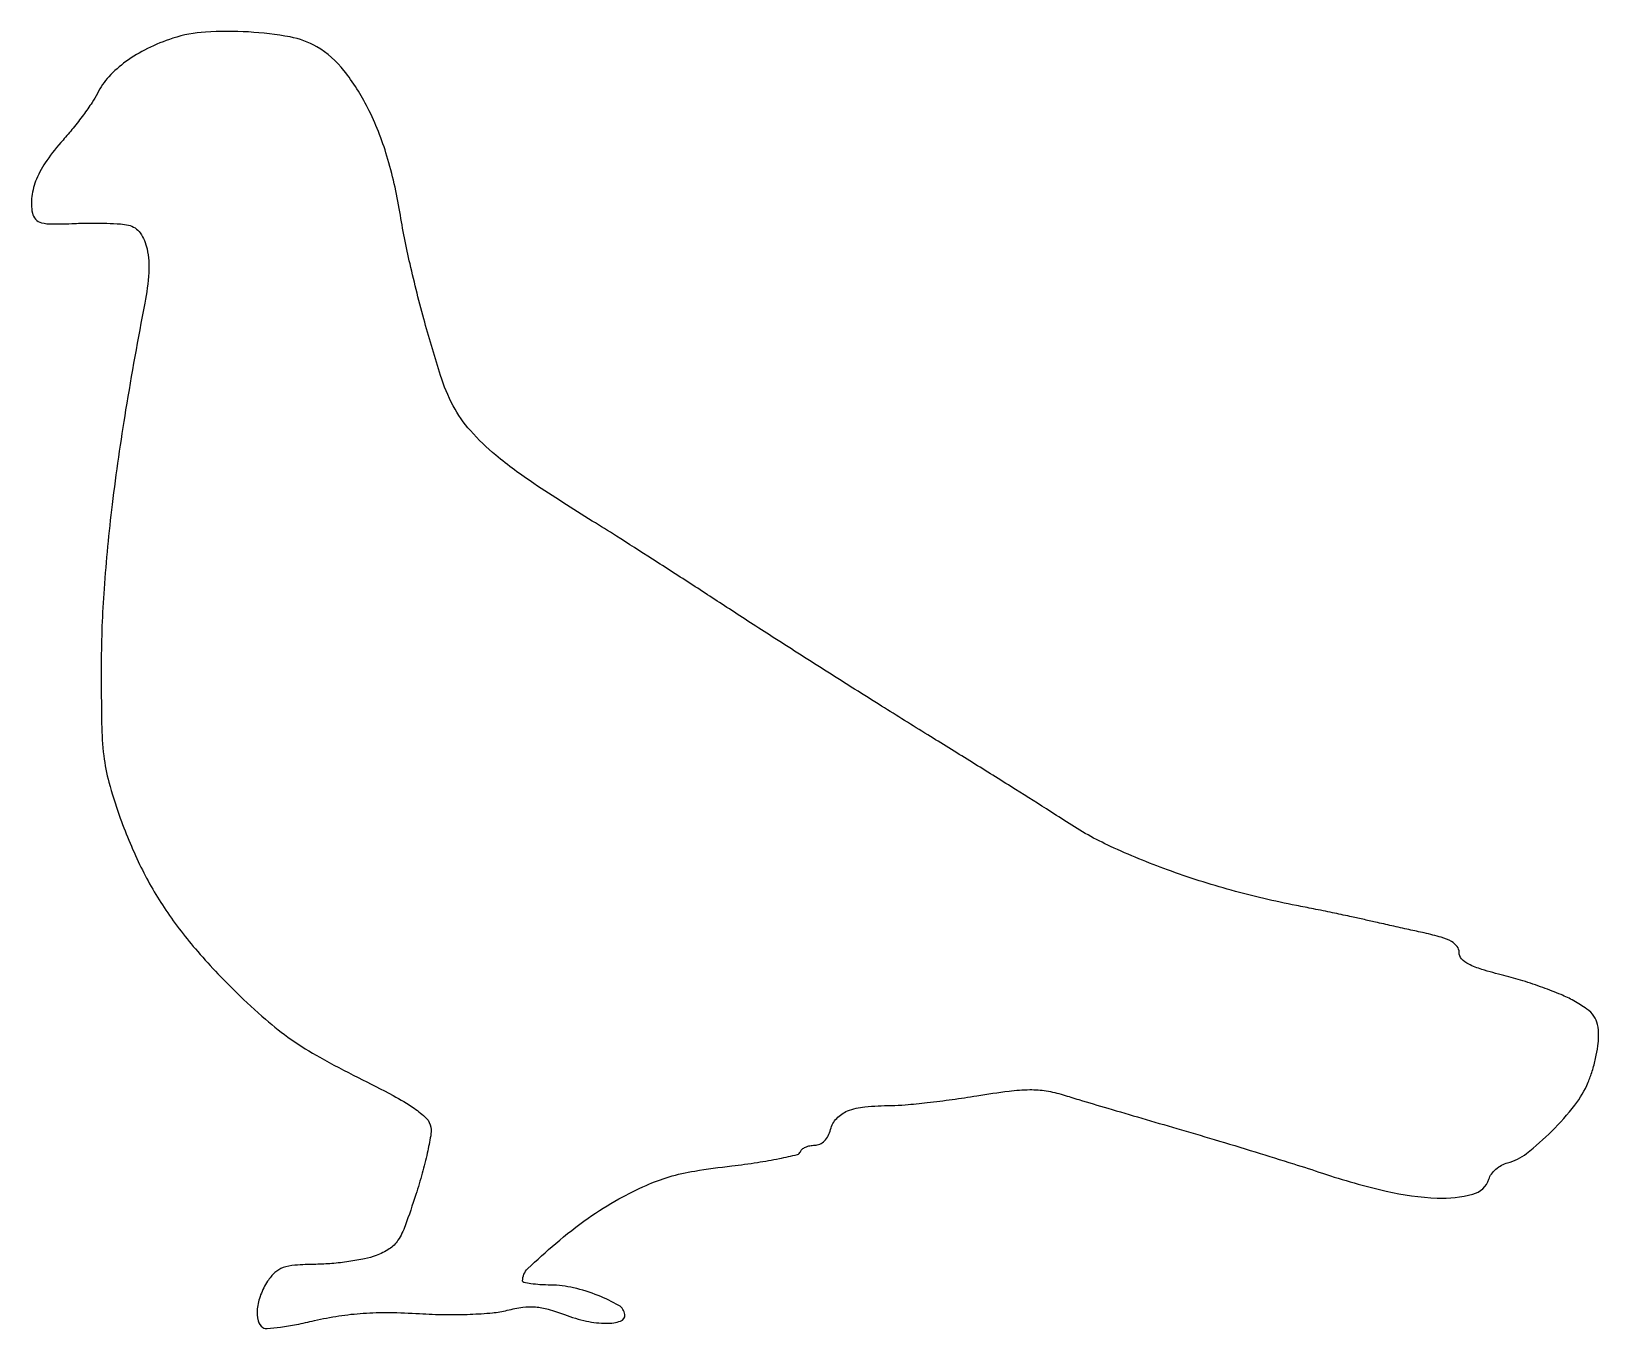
# Model space of a CAD drawing. Extents: x 0 to 236, y 0 to 196.
import ezdxf

# ---------------------------------------------------------------- set-up
doc = ezdxf.new("R2010")
doc.units = 0

msp = doc.modelspace()

# ---------------------------------------------------------------- linework, layer by layer
msp.add_lwpolyline([(21.339748, 194.630062, 0.034416), (17.523367, 193.07881, 0.044137), (14.279167, 191.120469, 0.049127), (11.730816, 188.842264, 0.068726), (9.993282, 186.334389, -0.030697), (9.187795, 184.959757, -0.010991), (7.879643, 183.101527, -0.010856), (6.352146, 181.12147, -0.012628), (4.813026, 179.309106, 0.029223), (2.368276, 176.228827, 0.053662), (0.819857, 173.42933, 0.066356), (0.111062, 170.822568, 0.083818), (0.196557, 168.329095, 0.139518), (0.679705, 167.398252, 0.14379), (1.575335, 166.874495, 0.062077), (3.225382, 166.676299, 0.009533), (6.535114, 166.754149, -0.008945), (8.977928, 166.814478, -0.009352), (11.385351, 166.785824, -0.009078), (13.461846, 166.684491, -0.04025), (14.670338, 166.50509, -0.184872), (16.421522, 165.323813, -0.101729), (17.463628, 162.919381, -0.06777), (17.716632, 159.355874, -0.03192), (17.125149, 154.77003, 0.007311), (14.243188, 138.701645, 0.01064), (12.212021, 124.449979, 0.012044), (10.988779, 111.773748, 0.017291), (10.565411, 100.5, 0.004682), (10.623252, 91.471919, 0.025581), (10.949671, 86.601622, 0.037345), (11.722213, 82.642924, 0.017762), (13.271944, 77.684103, 0.02746), (16.346014, 70.275818, 0.033985), (20.031896, 63.780827, 0.032149), (24.738694, 57.568671, 0.020861), (30.912088, 51, 0.014816), (35.296312, 46.955905, 0.026384), (39.165677, 43.936217, 0.025092), (43.462743, 41.243655, 0.012016), (49.22372, 38.203686, -0.006993), (54.527103, 35.472942, -0.027447), (57.673829, 33.567979, -0.045112), (59.513761, 32.05125, -0.163728), (60.186518, 30.71578, -0.078834), (60.166747, 29.420957, -0.011519), (59.654067, 26.834067, -0.012783), (58.893317, 23.781625, -0.010652), (57.933711, 20.578994, -0.008672), (56.32954, 15.892009, -0.057938), (55.23076, 13.690072, -0.103506), (53.934105, 12.392063, -0.058286), (51.933711, 11.392978, -0.035864), (50.224166, 10.910511, -0.014792), (47.853374, 10.4943, -0.014546), (45.274065, 10.19606, -0.018134), (42.86501, 10.076078, 0.014393), (39.722071, 9.9431, 0.066604), (37.944792, 9.575271, 0.102461), (36.718142, 8.83781, 0.061389), (35.61501, 7.535183, 0.054416), (34.562807, 5.470508, 0.065712), (34.064248, 3.354158, 0.081227), (34.173836, 1.588219, 0.200927), (34.913632, 0.553378, 0.16314), (35.569228, 0.399775, 0.010263), (37.567068, 0.628141, 0.014257), (39.9782, 1.024301, 0.010055), (42.663632, 1.60081, -0.020106), (46.339992, 2.313087, -0.021176), (49.998648, 2.712808, -0.019435), (53.944634, 2.821789, -0.012662), (58.5, 2.655098, 0.012484), (62.301022, 2.514655, 0.012423), (66.110505, 2.563725, 0.01271), (69.462825, 2.775689, 0.039543), (71.69318, 3.153056, -0.027289), (74.031015, 3.607733, -0.052816), (75.932458, 3.668581, -0.050301), (77.864112, 3.32892, -0.022562), (80.313913, 2.517917, 0.037125), (83.617291, 1.530015, 0.053652), (86.64444, 1.198206, 0.078431), (88.759354, 1.527733, 0.356764), (89.388474, 2.5, 0.239376), (88.485813, 3.874825, 0.034932), (85.383666, 5.373625, 0.037948), (81.671827, 6.539675, 0.054359), (78.25, 6.951968, -0.013013), (76.620648, 7.012814, -0.021361), (75.248437, 7.158908, -0.016846), (74.188613, 7.35447, -0.352229), (74, 7.588995, -0.204656), (74.784196, 9.424638, -0.014623), (78.994328, 13.223404, -0.021176), (83.868946, 17.026106, -0.030624), (88.5, 19.922546, -0.018182), (92.609404, 21.965336, -0.035086), (96.052498, 23.241017, -0.030899), (99.915748, 24.116696, -0.011125), (105.5, 24.897237, 0.008549), (109.356836, 25.416083, 0.013283), (112.660417, 26.008309, 0.007469), (115.364751, 26.609885, 0.25656), (115.833333, 27.03441, -0.140579), (116.092789, 27.40427, -0.064127), (116.599926, 27.716358, -0.056128), (117.258518, 27.928371, -0.049867), (117.974925, 28, 0.109959), (118.743194, 28.171024, 0.085723), (119.446616, 28.661719, 0.07587), (120.013026, 29.423711, 0.060539), (120.380653, 30.380508, -0.126333), (121.28462, 32.046118, -0.111793), (122.917574, 33.162229, -0.070381), (125.527825, 33.790967, -0.022873), (129.5, 33.990151, 0.021255), (131.616058, 34.089399, 0.005851), (134.932797, 34.425778, 0.005901), (138.685397, 34.895701, 0.006134), (142.377607, 35.448618, -0.008164), (147.233492, 36.155651, -0.02927), (150.35908, 36.373969, -0.042286), (152.838791, 36.191855, -0.036666), (155.377607, 35.594378, 0.003573), (157.740326, 34.870528, 0.000659), (162.107797, 33.572822, 0.000707), (167.220639, 32.06883, 0.000644), (172.5, 30.53134, -0.002306), (178.129813, 28.871462, -0.00174), (184.301338, 26.997454, -0.001758), (190.089154, 25.195643, -0.004067), (194.419449, 23.792032, 0.023081), (204.021784, 21.078271, 0.048488), (211.699932, 20.055869, 0.071373), (217.063132, 20.632064, 0.259057), (219.469185, 22.90291, -0.083451), (219.862778, 23.670426, -0.05344), (220.545101, 24.40706, -0.052047), (221.394182, 25.004141, -0.065743), (222.285835, 25.357776, 0.105868), (225.152844, 26.768354, 0.029077), (228.936039, 30.128987, 0.030205), (232.413518, 34.046602, 0.067548), (234.424489, 37.47352, 0.025201), (235.027947, 39.150671, 0.018132), (235.537194, 41.074756, 0.018384), (235.888624, 42.945277, 0.037255), (236, 44.437983, 0.049551), (235.826477, 46.184643, 0.104941), (235.290472, 47.427536, 0.085537), (234.215208, 48.499505, 0.025298), (232.241793, 49.743948, 0.029499), (230.333966, 50.672728, 0.011588), (227.607158, 51.733172, 0.011423), (224.59842, 52.746548, 0.013984), (221.741793, 53.549663, -0.011302), (218.39178, 54.472132, -0.046104), (216.435605, 55.26129, -0.088025), (215.370087, 56.073305, -0.188177), (215, 57.021833, 0.163315), (214.69628, 57.926891, 0.103949), (213.850363, 58.663, 0.057494), (212.304981, 59.305627, 0.015865), (209.75, 59.951206, -0.000561), (207.447822, 60.458502, -0.000398), (204.867188, 61.032353, -0.000402), (202.404545, 61.584106, -0.000855), (200.5, 62.01585, 0.003592), (198.547589, 62.447219, 0.001505), (195.9125, 63.001309, 0.001489), (193.08997, 63.577188, 0.001934), (190.5, 64.087177, -0.019815), (180.697575, 66.384214, -0.019744), (171.095704, 69.452421, -0.020883), (162.517897, 72.983678, -0.037729), (155.882497, 76.675326, 0.004687), (152.857858, 78.630104, 0.000984), (147.527984, 81.989641, 0.001031), (141.328887, 85.86224, 0.000977), (135, 89.78067, -0.001958), (128.048599, 94.10342, -0.001224), (119.940625, 99.217228, -0.001228), (111.976466, 104.295094, -0.002236), (105.5, 108.487813, 0.001131), (99.626629, 112.308547, 0.001033), (93.55625, 116.220148, 0.001032), (88.119258, 119.691906, 0.003369), (84.5, 121.95836, -0.008736), (75.713808, 127.592624, -0.026126), (69.989739, 131.853736, -0.038188), (66.14964, 135.566205, -0.060662), (63.553184, 139.322768, -0.043669), (61.64563, 143.88122, -0.010063), (59.269702, 151.874743, -0.01087), (57.054399, 160.658517, -0.015802), (55.516122, 168.5, 0.032292), (53.579459, 176.897089, 0.043721), (50.702489, 184.129085, 0.050563), (47.113498, 189.765027, 0.092891), (43.027842, 193.330136, 0.088572), (38.997089, 194.826793, 0.029754), (32.742039, 195.576944, 0.030268), (26.262036, 195.572725, 0.064113)], format="xyb", close=True)

doc.saveas('drawing.dxf')
